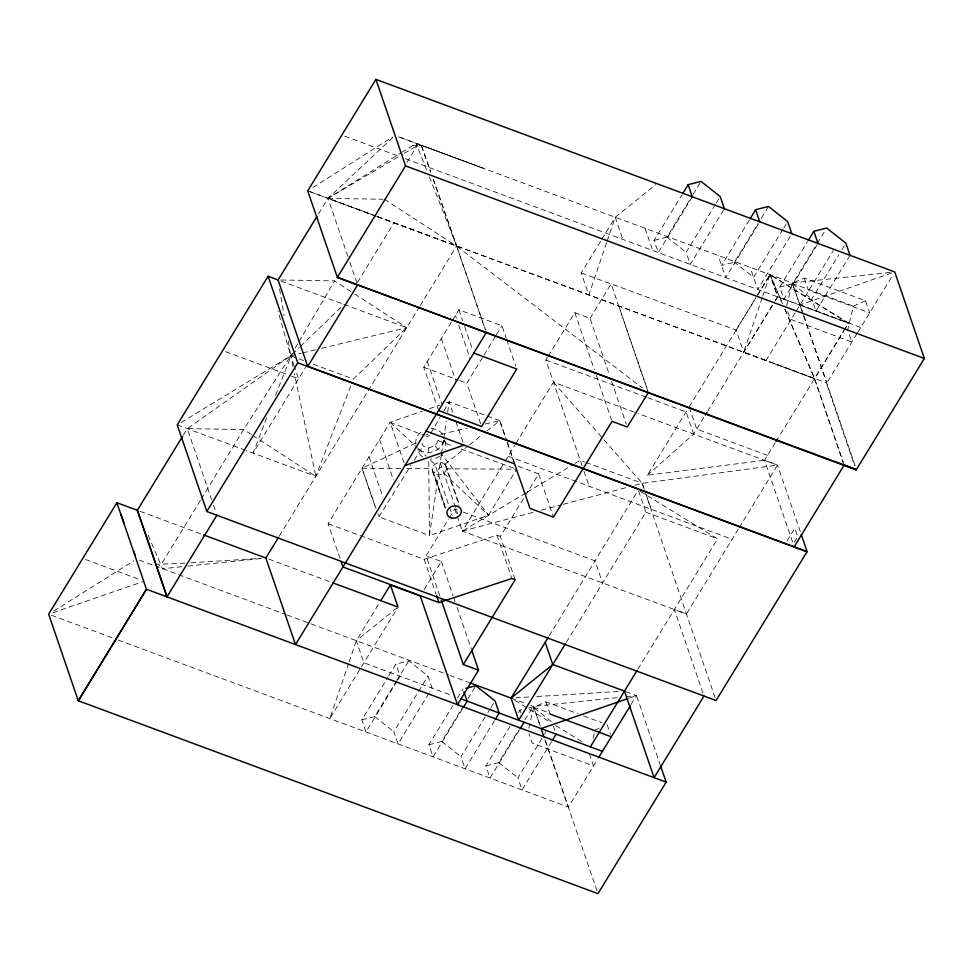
<?xml version="1.0" encoding="UTF-8"?>
<svg xmlns="http://www.w3.org/2000/svg" width="973" height="973" viewBox="0 0 973 973"><rect width="100%" height="100%" fill="white"/><g stroke="black" fill="none" stroke-linecap="round" stroke-linejoin="round"><path stroke-width="0.73" stroke-dasharray="4.87 3.65" d="M441.328 455.133L429.482 535.612L378.886 516.833L377.889 513.975M441.547 453.661L443.518 440.343M443.724 438.859L446.339 421.102M447.653 412.236L449.173 401.873L485.722 415.435M528.728 728.218L533.788 707.225L545.853 701.886L577.913 713.793M593.092 738.385L595.123 729.993L599.149 728.205M786.707 305.741L792.107 283.35L804.172 278.01L865.508 300.779L869.655 312.905L808.332 290.136L804.172 278.01M865.508 300.779L853.443 306.106L847.702 329.896L851.849 342.022L790.514 319.266L787.291 309.828M348.614 663.331L329.823 718.573L360.74 668.001M349.1 661.908L356.325 640.672L379.324 603.065M606.58 242.703L588.799 295.026L581.222 272.89L600.998 240.55M607.067 241.292L615.24 217.247L655.741 184.59M762.212 297.665L743.7 352.238L814.486 378.631L844.114 330.334L778.497 437.473M762.698 296.23L769.996 274.69L848.42 323.121L844.844 329.129M266.748 417.831L253.126 453.065L305.619 367.21M275.468 395.269L292.228 353.223M350.681 386.123L315.811 476.332L246.12 450.463M295.257 348.054L298.273 342.885M299.027 341.596L334.554 280.881L353.54 293.201M430.771 433.228L439.978 417.551M443.81 411.02L449.173 401.873L453.004 413.039M406.982 162.345L417.076 145.792L416.237 143.372L402.336 152.031M318.487 213.89L327.998 198.346L394.953 135.478M183.301 435.101L187.303 428.631L290.72 355.802L299.416 347.422M200.402 500.329L161.056 564.681L157.395 566.833L285.563 614.401M201.192 499.04L243.688 429.543L290.72 355.802L287.996 339.443M357.48 282.401L393.919 222.817M279.348 535.977L419.375 306.957M420.166 305.668L456.665 245.987L433.253 179.3M340.076 558.587L328.132 523.693L390.137 422.282L422.464 411.105M438.592 410.533L423.778 367.259L451.508 321.917M452.287 320.64L458.928 309.779L501.934 325.748L506.24 338.312M480.65 423.705L466.785 383.228L483.192 356.398M483.97 355.121L495.683 335.965M496.473 334.688L501.934 325.748M422.1 443.214L423.036 445.889L428.606 447.957L435.113 445.707L438.203 440.647L437.278 437.972M601.788 239.249L615.24 217.259L622.817 239.394M439.82 595.89L426.113 555.838L448.577 519.108M449.344 517.843L454.768 508.964L461.859 511.591M582.109 465.775L545.829 360.046L547.398 357.492M548.176 356.203L574.812 312.661L590.039 318.317L609.621 375.517M361.53 666.7L397.215 608.356M424.155 589.589L441.341 561.494L426.113 555.838M590.039 318.317L611.129 283.824L736.123 330.102L743.7 352.238L774.569 301.922M715.094 697.69L686.439 613.987L462.357 531.112L504.209 462.661M504.999 461.372L515.179 444.722M515.958 443.445L553.418 382.194L636.999 413.111M692.326 196.801L658.247 252.542L654.087 240.404L681.83 195.038M396.887 681.441L365.982 731.988L361.822 719.862L387.984 677.086M388.774 675.797L395.914 664.121L408.769 660.849L427.95 676.016L432.109 688.142L429.725 692.034M618.706 305.972L647.86 391.097L611.129 283.836M654.087 240.404L666.955 237.132L692.314 195.646M693.104 194.357L701.034 181.392M361.822 719.862L374.69 716.578L396.096 681.587M396.887 680.285L408.769 660.849M397.689 680.139L400.061 676.247L395.914 664.121M515.167 579.75L500.353 536.476L524.581 496.862M525.359 495.573L538.641 473.851L517.977 466.189M723.571 209.986L690.283 264.437L686.135 252.299L715.459 204.342M716.25 203.041L720.215 196.57M428.935 693.335L398.03 743.883L393.87 731.757L427.95 676.016M749.295 220.08L721.552 265.447L734.42 262.175L758.198 223.279M462.382 708.928L433.058 756.885L428.911 744.759L452.688 705.875M457.444 698.091L462.99 689.018M761.373 218.098L768.5 206.434M428.911 744.759L441.766 741.475L462.382 707.772M467.928 698.699L475.846 685.746M758.198 224.435L725.712 277.573L718.123 255.437M782.924 229.385L753.601 277.341L734.42 262.175M783.715 228.083L787.68 221.601M494.43 720.823L465.106 768.779L460.947 756.653L487.108 713.878M487.899 712.577L490.283 708.697M491.073 707.395L493.445 703.503M790.246 236.33L757.748 289.468L750.171 267.332M549.137 635.88L637.51 491.353M800.329 531.745L777.488 465.07L764.559 460.265L647.361 475.25L687.607 409.426M689.127 406.945L755.814 297.884M782.474 303.746L769.996 274.69L756.605 296.607L770.154 274.605L848.517 323.145L844.759 329.105M519.327 730.066L490.003 778.023L485.855 765.897L512.005 723.121M518.354 712.747L519.935 710.156L522.793 709.426M817.186 244.734L783.897 299.173L779.738 287.047L807.481 241.681M566.213 642.496L645.877 512.212L638.3 490.064M647.361 475.25L693.664 434.067L704.525 416.298M707.651 411.19L774.435 301.983M775.213 300.693L777.585 296.826L770.008 274.69M485.855 765.897L498.711 762.613L518.536 730.212M524.873 719.838L532.803 706.872L551.983 722.051M779.738 287.047L792.606 283.763L816.42 244.819M817.211 243.53L825.895 229.324M765.897 360.752L795.525 312.309M796.255 311.105L833.216 250.669M551.569 741.633L522.051 789.918L517.904 777.792L542.302 737.887M544.564 734.177L546.048 731.745M850.025 255.327L815.946 311.068L811.786 298.942L838.823 254.731M841.961 249.611L844.309 245.768M775.372 442.593L764.559 460.265L793.214 543.968M637.923 669.083L717.575 538.823L639.577 490.854M856.97 333.654L826.527 383.435L854.708 465.726M857.7 332.462L893.153 274.483M596.996 890.806L568.341 807.104L597.981 758.624M631.015 704.598L636.524 695.586L624.459 691.11M703.017 693.214L674.362 609.512L686.439 613.987L738.349 529.081M739.139 527.792L777.488 465.07L638.41 413.634M786.975 541.037L794.795 528.254L797.653 536.585L793.749 542.983M736.123 330.09L755.912 297.835M775.359 300.633L777.731 296.753L770.154 274.605L782.596 303.698M378.886 516.833L410.995 465.24M414.206 460.083L423.036 445.889M300.511 346.364L341.839 306.519M396.85 607.991L356.325 640.672L363.914 662.808L451.934 695.488M445.561 508.003L433.605 473.097L468.341 445.78M469.509 444.843L482.316 434.615M486.974 430.893L499.781 420.652L506.751 440.757M312.868 187.57L392.387 137.108M53.746 611.02L133.982 560.679M347.908 256.519L327.998 198.346L401.058 152.834M181.1 422.537L290.72 355.802L300.998 353.321M457.14 515.897L462.357 531.112L525.834 492.995M527.123 492.216L573.754 464.206M575.055 463.428L580.236 460.314L584.469 461.883M376.065 216.152L327.998 198.346L402.871 154.172M404.172 153.406L417.076 145.792L421.309 145.245L483.107 168.195L397.799 136.536M415.678 443.116L362.017 468.256L375.882 508.745M803.309 314.486L800.037 304.926L894.722 271.917M429.494 408.672L439.334 405.279M446.364 402.846L449.173 401.873M425.578 435.028L428.169 434.128M629.482 698.03L636.524 695.586L659.84 763.683M52.919 612.735L142.69 581.72M328.132 523.693L424.131 559.329L496.984 535.223L500.353 536.476M462.357 531.112L534.019 512.078M541.329 510.144L561.81 504.695M563.27 504.306L626.162 487.607M634.943 485.272L642.253 483.338L777.488 465.07M528.509 707.967L532.803 706.872M302.469 352.956L315.678 349.757M321.552 348.334L406.702 327.682L354.804 294.016M440.769 434.274L467.32 428.144M485.028 424.058L499.781 420.652L505.51 437.4M890.198 272.404L792.338 282.973L397.762 136.524M617.113 697.629L533.508 706.422L530.699 705.389M626.077 696.692L636.524 695.586M181.939 566.687L162.455 568.706L147.41 533.411M187.935 566.067L261.372 558.478M185.016 563.148L156.142 564.34M191 562.771L261.372 558.295M515.629 697.823L530.735 696.899M536.792 696.522L618.414 691.487M400.815 468.5L362.017 468.256L375.906 508.259M406.787 468.536L432.146 468.694L445.537 507.784M446.51 468.791L516.639 469.229L488.519 515.216L429.482 535.612L428.692 457.03M327.998 198.346L382.961 199.258M281.075 280.005L334.554 280.881M412.588 145.646L417.076 145.792L427.111 171.199M417.076 145.792L416.225 143.384L421.309 145.245L430.771 172.209L421.309 145.245M438.203 440.647L453.892 446.364M461.02 448.954L513.78 468.183M418.767 144.32L419.825 144.709M792.107 283.35L853.443 306.106M800.037 304.926L860.752 327.463M344.649 136.147L399.708 156.58M405.376 158.684L848.42 323.121L777.731 296.753M581.222 272.89L611.056 283.958M377.488 216.675L826.795 383.009L802.676 312.99M310.436 191.827L376.247 216.201M377.67 216.724L765.41 360.29M773.997 363.598L814.486 378.631M307.736 190.83L375.687 216.055M377.086 216.565L456.605 246.084L642.314 387.911M545.829 360.046L646.413 397.252M647.836 397.775L686.087 411.92L693.664 434.067M767.551 455.376L696.717 429.081L689.602 408.319M280.905 280.99L342.618 303.904M344.016 304.415L406.702 327.682L353.406 379.069L312.09 363.744M423.778 367.259L458.465 380.139M459.852 380.65L466.785 383.228M487.132 415.958L499.781 420.652M585.88 462.406L642.253 483.338L644.126 488.799M303.54 360.569L290.72 355.802L277.986 310.971M508.161 456.203L732.085 539.322M225.481 351.618L290.136 375.614M291.547 376.137L298.577 378.74L294.649 367.271M645.877 512.212L717.575 538.823M463.27 512.114L595.026 560.837L602.603 582.985M177.232 424.897L244.722 449.952M140.148 511.348L203.71 534.943M268.706 559.061L331.221 582.268M583.496 715.86L601.618 722.586M139.309 560.12L153.223 565.277M286.986 614.924L309.633 623.328M311.044 623.863L448.614 674.921M450.037 675.444L468.5 682.292M511.093 698.103L525.092 703.309M533.788 707.225L549.125 712.917M85.551 559.499L141.328 580.2M51.496 615.264L116.809 639.504M118.232 640.039L568.341 807.104L544.795 739.042M404.002 462.759L390.137 422.282L424.277 435.478M514.924 700.463L550.73 722.489M555.838 725.627L582.693 742.144M384.444 199.283L456.605 246.084L485.32 329.689L456.665 245.987L429.348 176.843M251.277 434.469L243.688 429.543L187.266 428.619L211.591 499.575M252.542 435.284L315.811 476.332L294.43 373.656M792.606 283.763L811.786 298.942M666.955 237.132L686.135 252.299M498.711 762.613L517.904 777.792M441.766 741.475L460.947 756.653M374.69 716.578L393.87 731.757M390.137 422.282L417.429 447.908M418.524 448.942L426.162 456.118M430.528 460.217L434.895 464.328L448.93 505.668M443.761 473.17L488.519 515.216L440.635 452.895M553.418 382.194L642.253 483.338L644.199 489.078M435.113 445.707L439.711 451.703M784.858 309.28L814.571 378.473L843.238 462.187M784.956 309.232L814.571 378.473M433.24 179.336L456.605 246.084M507.249 442.192L514.729 463.72M544.904 739.589L568.341 807.104M540.368 726.272L533.508 706.422L539.662 724.423M802.178 311.555L792.338 282.973L799.915 305.121M803.783 315.848L855.449 466.712M814.462 378.667L844.09 465.203M645.075 228.327L652.652 250.462M611.591 381.234L626.271 424.143M645.987 494.26L651.132 509.268M574.812 312.661L594.394 369.862M596.352 375.578L611.531 419.922M583.97 471.236L589.115 486.257M506.714 339.699L515.799 366.225M538.641 473.851L553.455 517.125M607.188 724.654L610.424 734.092M507.42 442.983L514.595 463.926M458.928 309.779L462.747 320.944M464.668 326.527L472.793 350.256M455.413 315.532L456.373 318.317M458.757 325.298L470.227 358.806M589.383 753.783L593.53 765.909L532.207 743.141L528.971 733.703M441.353 338.519L456.167 381.793M496.984 535.223L511.81 578.497M455.863 421.418L463.039 442.35M545.853 701.886L550.013 714.024M553.369 726.101L556.13 734.177M427.293 361.518L442.107 404.78M444.345 439.893L445.683 443.797M445.999 465.678L459.39 504.768M445.05 464.389L458.928 505.084M440.246 462.54L457.614 513.647M454.768 508.964L456.665 514.51M519.935 710.156L520.859 712.856M449.404 507.055L452.275 515.435M432.657 471.808L445.087 508.101M349.854 262.199L357.626 284.894M441.341 561.494L453.09 595.817M453.588 597.252L455.048 601.533M457.006 607.261L471.212 648.736M424.131 559.329L436.074 594.223M379.592 439.516L393.457 480.005M369.047 456.763L382.912 497.239M294.15 365.836L290.72 355.802L293.201 367.709M213.501 505.23L215.957 512.345M644.685 490.514L686.439 613.987M279.579 288.884L284.043 315.653M428.606 447.957L428.679 455.51M443.554 440.392A14.181 11.676 -18.9 0 1 433.678 451.557A14.181 11.676 -18.9 0 1 418.876 449.198M415.921 443.883A14.181 11.676 -18.9 0 1 422.902 430.905M431.112 428.631A14.181 11.676 -18.9 0 1 442.411 434.432M444.637 440.939A14.181 11.676 -18.9 0 1 444.941 449.988M443.214 452.895A14.181 11.676 -18.9 0 1 440.72 455.4M439.747 456.118A14.181 11.676 -18.9 0 1 430.492 459.049M422.793 457.006A14.181 11.676 -18.9 0 1 417.976 448.334M426.21 436.841A14.181 11.676 -18.9 0 1 429.701 435.588M436.585 474.727A7.358 6.057 -18.9 0 0 446.498 467.186A7.358 6.057 -18.9 0 0 434.895 464.328A7.358 6.057 -18.9 0 0 436.585 474.727"/><path stroke-width="1.46" d="M166.955 596.85L137.327 510.302L116.869 502.713L48.65 614.206L78.278 700.755L597.969 893.64L666.164 782.134L660.326 765.106M856.167 469.971L924.35 358.465L894.722 271.917L375.906 79.36L307.736 190.83L337.363 277.378L856.191 469.935M357.626 284.894L307.723 366.493L278.096 279.956L268.122 276.247L177.232 424.897L206.86 511.445M278.096 279.956L316.906 216.48M137.327 510.302L182.547 436.403M375.906 79.36L405.534 165.897L337.363 277.378L856.422 469.558L844.199 465.021M268.122 276.247L297.75 362.795L206.811 511.518L716.067 700.536L807.128 551.606L801.29 534.591M216.93 515.179L167.028 596.777L137.4 510.241M486.293 332.523L295.5 644.552L265.872 558.016L278.546 537.266M380.905 600.475L390.416 584.907L420.251 595.987L457.468 704.671L478.558 670.19L471.698 650.159M682.62 193.749L688.166 184.675L701.034 181.392L720.215 196.57L724.374 208.696M478.558 670.19L463.318 664.535L515.167 579.75L511.81 578.497L438.945 602.591L342.946 566.967L341.036 561.385M750.086 218.791L755.632 209.706L768.5 206.434L787.68 221.601L791.84 233.739M648.346 392.508L627.257 427.001L612.017 421.345L553.455 517.125L530.042 508.429L514.595 463.926L426.04 431.063M463.172 707.626L467.137 701.144L463.914 691.718M495.221 719.521L499.185 713.039L495.038 700.913L475.846 685.746L465.848 688.288M548.346 637.169L511.093 698.103L518.67 720.251L565.422 643.798M808.283 240.38L813.829 231.306L826.685 228.023L845.878 243.201L850.025 255.327M705.316 415.021L706.872 412.467M520.129 728.765L524.082 722.282M552.336 740.392L556.13 734.177M776.15 441.316L777.719 438.762M590.368 746.863L637.133 670.385M598.723 757.408L630.236 705.887M794.187 546.814L844.09 465.203M703.99 696.048L654.099 777.658L624.459 691.11L552.761 664.498L545.184 642.35M552.761 664.498L511.093 698.103L469.91 682.827M404.95 465.544L463.987 445.148M628.072 698.517L541.085 728.57L543.956 736.829M405.534 165.897L924.35 358.465M473.742 353.053L516.748 369.022L481.599 426.502L438.592 410.533M307.845 366.298L807.128 551.606M297.75 362.795L807.006 551.813M203.71 534.943L265.872 558.016M332.644 582.803L398.006 607.055L390.416 584.907M550.013 714.024L611.336 736.78M460.46 698.65L602.433 751.338M666.164 782.134L146.497 589.249L78.314 700.767L146.449 589.273L116.869 502.713M120.834 514.133L123.802 522.696M133.715 551.253L135.198 555.534M813.829 231.306L817.977 243.432M755.632 209.706L759.791 221.844M688.166 184.675L692.326 196.801M441.292 600.171L463.318 664.535M436.561 595.622L438.945 602.591M451.399 518.001A7.358 6.057 -18.9 0 0 461.311 510.448A7.358 6.057 -18.9 0 0 449.721 507.59A7.358 6.057 -18.9 0 0 451.399 518.001"/></g></svg>
